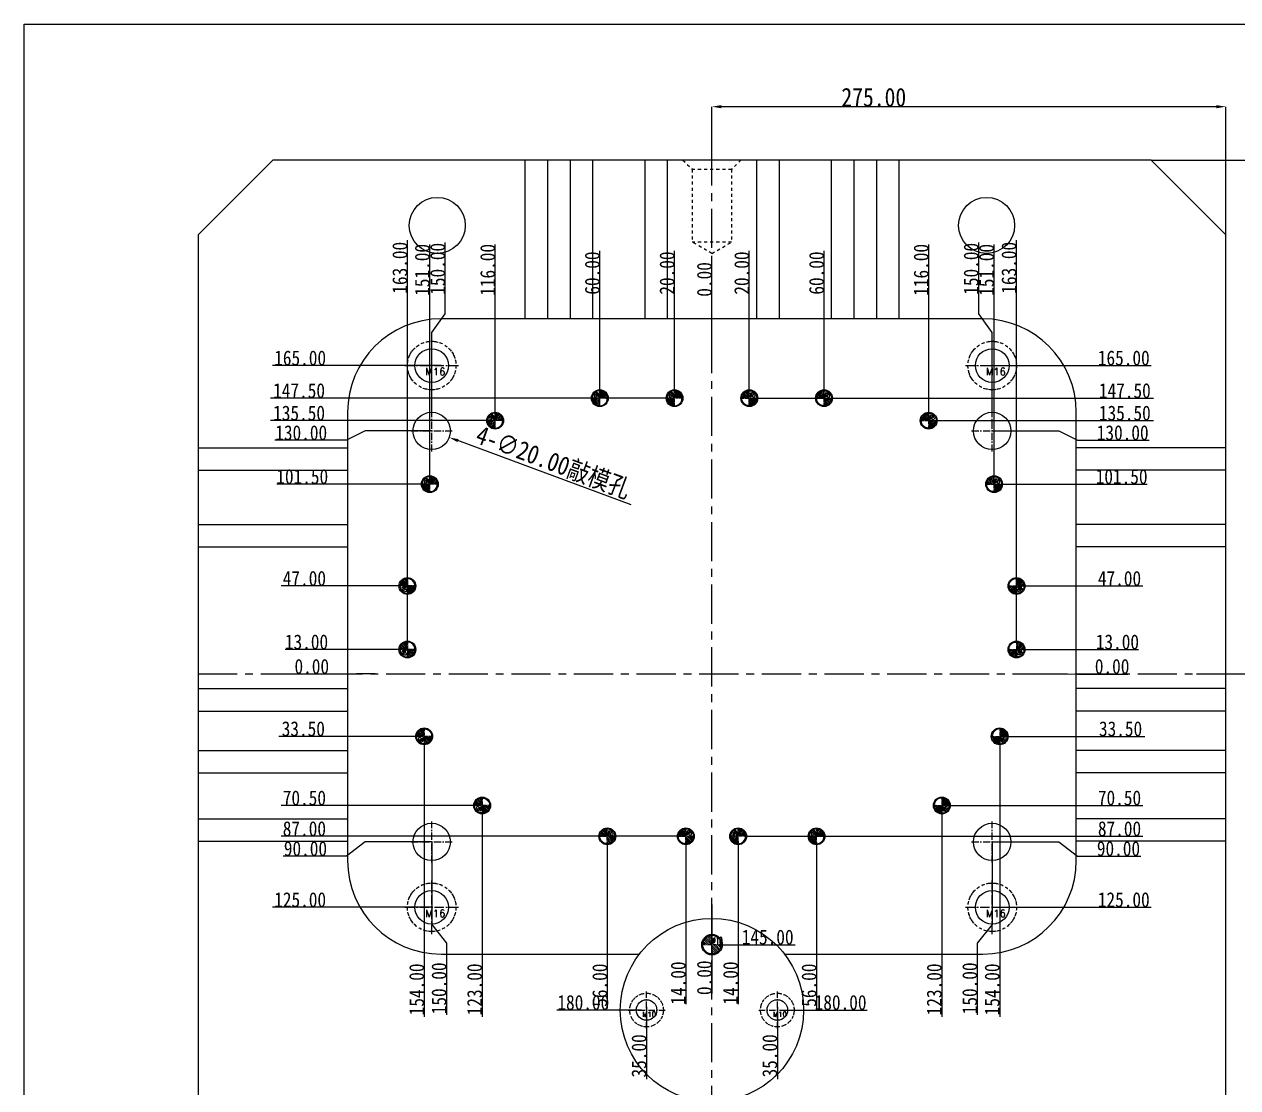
# Model space of a CAD drawing. Header units: millimetres. Extents: x -840 to 1682, y -9216 to -2117.
# Drawn here: x 4 to 654, y -7549 to -6980 of the extents above; entities that cross this region are included whole.
import ezdxf

# ---------------------------------------------------------------- set-up
doc = ezdxf.new("R2010")
doc.units = ezdxf.units.MM
doc.header["$LTSCALE"] = 16.335
doc.header["$PDMODE"] = 3
doc.header["$PDSIZE"] = 8
doc.linetypes.add('CENTER', pattern=[0.6, 0.375, -0.075, 0.075, -0.075])
doc.linetypes.add('HIDDEN', pattern=[0.2, 0.1, -0.1])
doc.layers.get('0').update_dxf_attribs({"linetype": 'CONTINUOUS'})
doc.layers.get('Defpoints').update_dxf_attribs({"linetype": 'CONTINUOUS'})
for name, color, linetype, lineweight in [('center', 1, 'CENTER', 9), ('epin', 13, 'CONTINUOUS', 9), ('screw', 33, 'CONTINUOUS', 13)]:
    doc.layers.add(name, color=color, linetype=linetype, lineweight=lineweight)
doc.layers.add('DEFAULT_2', color=8, linetype='HIDDEN')
doc.styles.get("Standard").update_dxf_attribs({"font": 'txt', "width": 0.85})
doc.styles.add('TXT', font='txt.shx', dxfattribs={"bigfont": 'gbcbig.shx'})
doc.styles.add('TXT05', font='txt.shx', dxfattribs={"width": 0.5, "bigfont": 'gbcbig.shx'})
doc.dimstyles.new('mold', dxfattribs={"dimtxt": 10, "dimasz": 5, "dimexe": 0, "dimexo": 0, "dimgap": 0, "dimtad": 1, "dimzin": 1, "dimdsep": 46, "dimtxsty": 'Standard', "dimcen": 0, "dimclrd": 4, "dimclre": 4, "dimclrt": 6, "dimazin": 0, "dimtfac": 1, "dimtofl": 0, "dimtmove": 0, "dimatfit": 3, "dimfxl": 0, "dimarcsym": 0})

# ---------------------------------------------------------------- blocks, each defined once
blk = doc.blocks.new('epin_ejp_8')
at = {"layer": 'epin'}
h = blk.add_hatch(dxfattribs=at)
h.set_pattern_fill('_ANSI31', color=123, scale=0.2, angle=90, style=0)
h.set_pattern_definition([(135, (790.4722, -3.5744), (-0.4490128, -0.4490128), [])])
h.paths.add_polyline_path([(0, 4, 0.414214), (-4, 0), (0, 0)])
h.paths.add_polyline_path([(4, 0), (0, 0), (0, -4, 0.414214)])
at = {"layer": 'epin', "color": 1, "linetype": 'CENTER', "ltscale": 0.248791}
for p, q in [((-4.4, 0), (4.4, 0)), ((0, -4.4), (0, 4.4))]:
    blk.add_line(p, q, dxfattribs=at)
at = {"layer": 'epin'}
blk.add_circle((0, 0), 4, dxfattribs=at)
at = {"layer": 'epin', "color": 6, "style": 'TXT05', "width": 0.5}
blk.add_text('%%c8', height=2.8, dxfattribs=at).set_placement((0.16, 0.4))
blk = doc.blocks.new('epin_ejp_10')
at = {"layer": 'epin'}
h = blk.add_hatch(dxfattribs=at)
h.set_pattern_fill('_ANSI31', color=123, scale=0.25, angle=90, style=0)
h.set_pattern_definition([(135, (4516.491, -51.7531), (-0.56126601, -0.56126601), [])])
h.paths.add_polyline_path([(0, 5, 0.414214), (-5, 0), (0, 0)])
h.paths.add_polyline_path([(5, 0), (0, 0), (0, -5, 0.414214)])
at = {"layer": 'epin', "color": 1, "linetype": 'CENTER', "ltscale": 0.310989}
for p, q in [((-5.5, 0), (5.5, 0)), ((0, -5.5), (0, 5.5))]:
    blk.add_line(p, q, dxfattribs=at)
at = {"layer": 'epin'}
blk.add_circle((0, 0), 5, dxfattribs=at)
at = {"layer": 'epin', "color": 6, "style": 'TXT05', "width": 0.5}
blk.add_text('%%c10', height=3.5, dxfattribs=at).set_placement((0.2, 0.5))
blk = doc.blocks.new('56')
at = {"layer": 'epin', "xscale": -1}
for p in [(-44.58, -2255.22), (-4.58, -2255.22), (-100.58, -2267.22), (-135.58, -2301.22), (29.42, -2489.72), (71.42, -2489.72)]:
    blk.add_blockref('epin_ejp_8', p, dxfattribs=at)
at = {"layer": 'epin'}
for name, p in [('epin_ejp_8', (35.42, -2255.22)), ('epin_ejp_8', (75.42, -2255.22)), ('epin_ejp_8', (131.42, -2267.22)), ('epin_ejp_8', (166.42, -2301.22)), ('epin_ejp_8', (-40.58, -2489.72)), ('epin_ejp_8', (1.42, -2489.72)), ('epin_ejp_10', (15.42, -2547.72))]:
    blk.add_blockref(name, p, dxfattribs=at)
at = {"layer": 'epin', "xscale": -1}
for p, rotation in [((-147.58, -2355.72), 90), ((-147.58, -2389.72), 90), ((169.42, -2436.22), 180), ((138.42, -2473.22), 180)]:
    blk.add_blockref('epin_ejp_8', p, dxfattribs=dict(at, rotation=rotation))
at = {"layer": 'epin'}
for p, rotation in [((178.42, -2355.72), 270), ((178.42, -2389.72), 270), ((-138.58, -2436.22), 180), ((-107.58, -2473.22), 180)]:
    blk.add_blockref('epin_ejp_8', p, dxfattribs=dict(at, rotation=rotation))
blk = doc.blocks.new('*D790')
at = {"color": 4, "lineweight": -2}
blk.add_line((328.83, -7236.91), (236.16, -7202.55), dxfattribs=at)
at = {"color": 4}
blk.add_solid([(236.45, -7201.77), (235.87, -7203.34), (231.48, -7200.82)], dxfattribs=at)
at = {"layer": 'Defpoints', "color": 0}
for p in [(212.72, -7193.86), (231.48, -7200.82)]:
    blk.add_point(p, dxfattribs=at)
at = {"color": 6, "insert": (287.14, -7214.41), "char_height": 10, "attachment_point": 5, "rotation": 339.65541}
blk.add_mtext('4-∅20.00{\\fSimSun|b0|i0|c134|p2;敲模孔}', dxfattribs=at)
blk = doc.blocks.new('screw_m16_i')
at = {"layer": 'screw', "color": 1, "linetype": 'CENTER', "ltscale": 0.808571}
for p, q in [((0, -14.3), (0, 14.3)), ((-14.3, 0), (14.3, 0))]:
    blk.add_line(p, q, dxfattribs=at)
at = {"layer": 'screw', "color": 8, "linetype": 'HIDDEN', "ltscale": 0.808571}
blk.add_circle((0, 0), 13, dxfattribs=at)
at = {"layer": 'screw', "color": 33}
blk.add_circle((0, 0), 9, dxfattribs=at)
at = {"layer": 'screw', "color": 6, "style": 'TXT'}
blk.add_text('M16', height=3.9, dxfattribs=at).set_placement((-3.38, -5.2))
blk = doc.blocks.new('screw_m10_i')
at = {"layer": 'screw', "color": 1, "linetype": 'CENTER', "ltscale": 0.55978}
for p, q in [((0, -9.9), (0, 9.9)), ((-9.9, 0), (9.9, 0))]:
    blk.add_line(p, q, dxfattribs=at)
at = {"layer": 'screw', "color": 8, "linetype": 'HIDDEN', "ltscale": 0.55978}
blk.add_circle((0, 0), 9, dxfattribs=at)
at = {"layer": 'screw'}
blk.add_circle((0, 0), 5.5, dxfattribs=at)
at = {"layer": 'screw', "color": 6, "style": 'TXT'}
blk.add_text('M10', height=2.7, dxfattribs=at).set_placement((-2.34, -3.6))
blk = doc.blocks.new('*D801')
at = {"color": 4, "lineweight": -2}
for p, q in [((552.36, -7327.34), (562.36, -7327.34)), ((562.36, -7327.34), (567.77, -7327.46)), ((567.77, -7327.46), (594.77, -7327.46))]:
    blk.add_line(p, q, dxfattribs=at)
at = {"layer": 'Defpoints', "color": 0}
for p in [(372.1, -7327.34), (552.36, -7327.34), (577.77, -7327.46)]:
    blk.add_point(p, dxfattribs=at)
at = {"color": 6, "insert": (586.27, -7323.46), "char_height": 8, "attachment_point": 5}
blk.add_mtext('0.00', dxfattribs=at)
blk = doc.blocks.new('*D802')
at = {"color": 4, "lineweight": -2}
blk.add_line((539.6, -7314.34), (600.43, -7314.34), dxfattribs=at)
at = {"layer": 'Defpoints', "color": 0}
for p in [(539.6, -7314.34), (577.77, -7314.34), (372.1, -7327.34)]:
    blk.add_point(p, dxfattribs=at)
at = {"color": 6, "insert": (589.1, -7310.34), "char_height": 8, "attachment_point": 5}
blk.add_mtext('13.00', dxfattribs=at)
blk = doc.blocks.new('*D803')
at = {"color": 4, "lineweight": -2}
blk.add_line((539.6, -7280.34), (602.7, -7280.34), dxfattribs=at)
at = {"layer": 'Defpoints', "color": 0}
for p in [(539.6, -7280.34), (577.77, -7280.34), (372.1, -7327.34)]:
    blk.add_point(p, dxfattribs=at)
at = {"color": 6, "insert": (590.23, -7276.34), "char_height": 8, "attachment_point": 5}
blk.add_mtext('47.00', dxfattribs=at)
blk = doc.blocks.new('*D804')
at = {"color": 4, "lineweight": -2}
blk.add_line((527.6, -7225.84), (604.97, -7225.84), dxfattribs=at)
at = {"layer": 'Defpoints', "color": 0}
for p in [(527.6, -7225.84), (577.77, -7225.84), (372.1, -7327.34)]:
    blk.add_point(p, dxfattribs=at)
at = {"color": 6, "insert": (591.37, -7221.84), "char_height": 8, "attachment_point": 5}
blk.add_mtext('101.50', dxfattribs=at)
blk = doc.blocks.new('*D805')
at = {"color": 4, "lineweight": -2}
for p, q in [((522.1, -7197.34), (557.77, -7197.34)), ((557.77, -7197.34), (567.77, -7202.37)), ((567.77, -7202.37), (606.1, -7202.37))]:
    blk.add_line(p, q, dxfattribs=at)
at = {"layer": 'Defpoints', "color": 0}
for p in [(522.1, -7197.34), (577.77, -7202.37), (372.1, -7327.34)]:
    blk.add_point(p, dxfattribs=at)
at = {"color": 6, "insert": (591.93, -7198.37), "char_height": 8, "attachment_point": 5}
blk.add_mtext('130.00', dxfattribs=at)
blk = doc.blocks.new('*D806')
at = {"color": 4, "lineweight": -2}
blk.add_line((492.1, -7191.84), (608.37, -7191.84), dxfattribs=at)
at = {"layer": 'Defpoints', "color": 0}
for p in [(492.1, -7191.84), (577.77, -7191.84), (372.1, -7327.34)]:
    blk.add_point(p, dxfattribs=at)
at = {"color": 6, "insert": (593.07, -7187.84), "char_height": 8, "attachment_point": 5}
blk.add_mtext('135.50', dxfattribs=at)
blk = doc.blocks.new('*D807')
at = {"color": 4, "lineweight": -2}
blk.add_line((396.6, -7179.84), (608.37, -7179.84), dxfattribs=at)
at = {"layer": 'Defpoints', "color": 0}
for p in [(396.6, -7179.84), (577.77, -7179.84), (372.1, -7327.34)]:
    blk.add_point(p, dxfattribs=at)
at = {"color": 6, "insert": (593.07, -7175.84), "char_height": 8, "attachment_point": 5}
blk.add_mtext('147.50', dxfattribs=at)
blk = doc.blocks.new('*D808')
at = {"color": 4, "lineweight": -2}
blk.add_line((517.01, -7162.34), (607.23, -7162.34), dxfattribs=at)
at = {"layer": 'Defpoints', "color": 0}
for p in [(517.01, -7162.34), (577.77, -7162.34), (372.1, -7327.34)]:
    blk.add_point(p, dxfattribs=at)
at = {"color": 6, "insert": (592.5, -7158.34), "char_height": 8, "attachment_point": 5}
blk.add_mtext('165.00', dxfattribs=at)
blk = doc.blocks.new('*D809')
at = {"color": 4, "lineweight": -2}
blk.add_line((530.6, -7360.84), (603.83, -7360.84), dxfattribs=at)
at = {"layer": 'Defpoints', "color": 0}
for p in [(372.1, -7327.34), (530.6, -7360.84), (577.77, -7360.84)]:
    blk.add_point(p, dxfattribs=at)
at = {"color": 6, "insert": (590.8, -7356.84), "char_height": 8, "attachment_point": 5}
blk.add_mtext('33.50', dxfattribs=at)
blk = doc.blocks.new('*D810')
at = {"color": 4, "lineweight": -2}
blk.add_line((499.6, -7397.84), (602.7, -7397.84), dxfattribs=at)
at = {"layer": 'Defpoints', "color": 0}
for p in [(372.1, -7327.34), (499.6, -7397.84), (577.77, -7397.84)]:
    blk.add_point(p, dxfattribs=at)
at = {"color": 6, "insert": (590.23, -7393.84), "char_height": 8, "attachment_point": 5}
blk.add_mtext('70.50', dxfattribs=at)
blk = doc.blocks.new('*D811')
at = {"color": 4, "lineweight": -2}
blk.add_line((390.5, -7414.34), (602.7, -7414.34), dxfattribs=at)
at = {"layer": 'Defpoints', "color": 0}
for p in [(372.1, -7327.34), (390.5, -7414.34), (577.77, -7414.34)]:
    blk.add_point(p, dxfattribs=at)
at = {"color": 6, "insert": (590.23, -7410.34), "char_height": 8, "attachment_point": 5}
blk.add_mtext('87.00', dxfattribs=at)
blk = doc.blocks.new('*D812')
at = {"color": 4, "lineweight": -2}
for p, q in [((522.1, -7417.34), (557.77, -7417.34)), ((557.77, -7417.34), (567.77, -7424.98)), ((567.77, -7424.98), (601.57, -7424.98))]:
    blk.add_line(p, q, dxfattribs=at)
at = {"layer": 'Defpoints', "color": 0}
for p in [(372.1, -7327.34), (522.1, -7417.34), (577.77, -7424.98)]:
    blk.add_point(p, dxfattribs=at)
at = {"color": 6, "insert": (589.67, -7420.98), "char_height": 8, "attachment_point": 5}
blk.add_mtext('90.00', dxfattribs=at)
blk = doc.blocks.new('*D813')
at = {"color": 4, "lineweight": -2}
blk.add_line((522.1, -7452.34), (607.23, -7452.34), dxfattribs=at)
at = {"layer": 'Defpoints', "color": 0}
for p in [(372.1, -7327.34), (522.1, -7452.34), (577.77, -7452.34)]:
    blk.add_point(p, dxfattribs=at)
at = {"color": 6, "insert": (592.5, -7448.34), "char_height": 8, "attachment_point": 5}
blk.add_mtext('125.00', dxfattribs=at)
blk = doc.blocks.new('*D814')
at = {"color": 4, "lineweight": -2}
blk.add_line((377.1, -7472.34), (416.65, -7472.34), dxfattribs=at)
at = {"layer": 'Defpoints', "color": 0}
for p in [(372.1, -7327.34), (377.1, -7472.34), (387.19, -7472.34)]:
    blk.add_point(p, dxfattribs=at)
at = {"color": 6, "insert": (401.92, -7468.34), "char_height": 8, "attachment_point": 5}
blk.add_mtext('145.00', dxfattribs=at)
blk = doc.blocks.new('*D815')
at = {"color": 4, "lineweight": -2}
blk.add_line((409.88, -7507.34), (455.11, -7507.34), dxfattribs=at)
at = {"layer": 'Defpoints', "color": 0}
for p in [(372.1, -7327.34), (409.88, -7507.34), (426.78, -7507.34)]:
    blk.add_point(p, dxfattribs=at)
at = {"color": 6, "insert": (440.95, -7503.34), "char_height": 8, "attachment_point": 5}
blk.add_mtext('180.00', dxfattribs=at)
blk = doc.blocks.new('*D816')
at = {"color": 4, "lineweight": -2}
blk.add_line((407.1, -7505.7), (407.1, -7544.34), dxfattribs=at)
at = {"layer": 'Defpoints', "color": 0}
for p in [(372.1, -7327.34), (407.1, -7505.7), (407.1, -7519.4)]:
    blk.add_point(p, dxfattribs=at)
at = {"color": 6, "insert": (403.1, -7531.87), "char_height": 8, "attachment_point": 5, "rotation": 90}
blk.add_mtext('35.00', dxfattribs=at)
blk = doc.blocks.new('*D817')
at = {"color": 4, "lineweight": -2}
blk.add_line((372.1, -7450.91), (372.1, -7498.55), dxfattribs=at)
at = {"layer": 'Defpoints', "color": 0}
for p in [(372.1, -7327.34), (372.1, -7450.91), (372.1, -7481.55)]:
    blk.add_point(p, dxfattribs=at)
at = {"color": 6, "insert": (368.1, -7490.05), "char_height": 8, "attachment_point": 5, "rotation": 90}
blk.add_mtext('0.00', dxfattribs=at)
blk = doc.blocks.new('*D818')
at = {"color": 4, "lineweight": -2}
blk.add_line((386.1, -7416.52), (386.1, -7504.22), dxfattribs=at)
at = {"layer": 'Defpoints', "color": 0}
for p in [(372.1, -7327.34), (386.1, -7416.52), (386.1, -7481.55)]:
    blk.add_point(p, dxfattribs=at)
at = {"color": 6, "insert": (382.1, -7492.88), "char_height": 8, "attachment_point": 5, "rotation": 90}
blk.add_mtext('14.00', dxfattribs=at)
blk = doc.blocks.new('*D819')
at = {"color": 4, "lineweight": -2}
blk.add_line((428.1, -7417.54), (428.1, -7506.48), dxfattribs=at)
at = {"layer": 'Defpoints', "color": 0}
for p in [(372.1, -7327.34), (428.1, -7417.54), (428.1, -7481.55)]:
    blk.add_point(p, dxfattribs=at)
at = {"color": 6, "insert": (424.1, -7494.02), "char_height": 8, "attachment_point": 5, "rotation": 90}
blk.add_mtext('56.00', dxfattribs=at)
blk = doc.blocks.new('*D820')
at = {"color": 4, "lineweight": -2}
blk.add_line((495.1, -7397.84), (495.1, -7511.02), dxfattribs=at)
at = {"layer": 'Defpoints', "color": 0}
for p in [(372.1, -7327.34), (495.1, -7397.84), (495.1, -7481.55)]:
    blk.add_point(p, dxfattribs=at)
at = {"color": 6, "insert": (491.1, -7496.28), "char_height": 8, "attachment_point": 5, "rotation": 90}
blk.add_mtext('123.00', dxfattribs=at)
blk = doc.blocks.new('*D821')
at = {"color": 4, "lineweight": -2}
blk.add_line((526.1, -7364.84), (526.1, -7511.02), dxfattribs=at)
at = {"layer": 'Defpoints', "color": 0}
for p in [(372.1, -7327.34), (526.1, -7364.84), (526.1, -7481.55)]:
    blk.add_point(p, dxfattribs=at)
at = {"color": 6, "insert": (522.1, -7496.28), "char_height": 8, "attachment_point": 5, "rotation": 90}
blk.add_mtext('154.00', dxfattribs=at)
blk = doc.blocks.new('*D822')
at = {"color": 4, "lineweight": -2}
for p, q in [((522.1, -7417.34), (522.1, -7461.55)), ((522.1, -7461.55), (514.13, -7471.55)), ((514.13, -7471.55), (514.13, -7509.88))]:
    blk.add_line(p, q, dxfattribs=at)
at = {"layer": 'Defpoints', "color": 0}
for p in [(372.1, -7327.34), (522.1, -7417.34), (514.13, -7481.55)]:
    blk.add_point(p, dxfattribs=at)
at = {"color": 6, "insert": (510.13, -7495.72), "char_height": 8, "attachment_point": 5, "rotation": 90}
blk.add_mtext('150.00', dxfattribs=at)
blk = doc.blocks.new('*D823')
at = {"color": 4, "lineweight": -2}
blk.add_line((372.1, -7151.52), (372.1, -7107.74), dxfattribs=at)
at = {"layer": 'Defpoints', "color": 0}
for p in [(372.1, -7124.74), (372.1, -7151.52), (372.1, -7327.34)]:
    blk.add_point(p, dxfattribs=at)
at = {"color": 6, "insert": (368.1, -7116.24), "char_height": 8, "attachment_point": 5, "rotation": 90}
blk.add_mtext('0.00', dxfattribs=at)
blk = doc.blocks.new('*D824')
at = {"color": 4, "lineweight": -2}
blk.add_line((392.1, -7175.34), (392.1, -7100.94), dxfattribs=at)
at = {"layer": 'Defpoints', "color": 0}
for p in [(392.1, -7124.74), (392.1, -7175.34), (372.1, -7327.34)]:
    blk.add_point(p, dxfattribs=at)
at = {"color": 6, "insert": (388.1, -7112.84), "char_height": 8, "attachment_point": 5, "rotation": 90}
blk.add_mtext('20.00', dxfattribs=at)
blk = doc.blocks.new('*D825')
at = {"color": 4, "lineweight": -2}
blk.add_line((432.1, -7175.34), (432.1, -7100.94), dxfattribs=at)
at = {"layer": 'Defpoints', "color": 0}
for p in [(432.1, -7124.74), (432.1, -7175.34), (372.1, -7327.34)]:
    blk.add_point(p, dxfattribs=at)
at = {"color": 6, "insert": (428.1, -7112.84), "char_height": 8, "attachment_point": 5, "rotation": 90}
blk.add_mtext('60.00', dxfattribs=at)
blk = doc.blocks.new('*D826')
at = {"color": 4, "lineweight": -2}
blk.add_line((488.1, -7187.34), (488.1, -7097.54), dxfattribs=at)
at = {"layer": 'Defpoints', "color": 0}
for p in [(488.1, -7124.74), (488.1, -7187.34), (372.1, -7327.34)]:
    blk.add_point(p, dxfattribs=at)
at = {"color": 6, "insert": (484.1, -7111.14), "char_height": 8, "attachment_point": 5, "rotation": 90}
blk.add_mtext('116.00', dxfattribs=at)
blk = doc.blocks.new('*D827')
at = {"color": 4, "lineweight": -2}
for p, q in [((514.85, -7134.74), (514.85, -7096.41)), ((522.1, -7144.74), (514.85, -7134.74)), ((522.1, -7188.99), (522.1, -7144.74))]:
    blk.add_line(p, q, dxfattribs=at)
at = {"layer": 'Defpoints', "color": 0}
for p in [(514.85, -7124.74), (522.1, -7188.99), (372.1, -7327.34)]:
    blk.add_point(p, dxfattribs=at)
at = {"color": 6, "insert": (510.85, -7110.57), "char_height": 8, "attachment_point": 5, "rotation": 90}
blk.add_mtext('150.00', dxfattribs=at)
blk = doc.blocks.new('*D828')
at = {"color": 4, "lineweight": -2}
blk.add_line((523.1, -7221.34), (523.1, -7097.54), dxfattribs=at)
at = {"layer": 'Defpoints', "color": 0}
for p in [(523.1, -7124.74), (523.1, -7221.34), (372.1, -7327.34)]:
    blk.add_point(p, dxfattribs=at)
at = {"color": 6, "insert": (519.1, -7111.14), "char_height": 8, "attachment_point": 5, "rotation": 90}
blk.add_mtext('151.00', dxfattribs=at)
blk = doc.blocks.new('*D829')
at = {"color": 4, "lineweight": -2}
blk.add_line((535.1, -7309.84), (535.1, -7095.27), dxfattribs=at)
at = {"layer": 'Defpoints', "color": 0}
for p in [(535.1, -7124.74), (535.1, -7309.84), (372.1, -7327.34)]:
    blk.add_point(p, dxfattribs=at)
at = {"color": 6, "insert": (531.1, -7110.01), "char_height": 8, "attachment_point": 5, "rotation": 90}
blk.add_mtext('163.00', dxfattribs=at)
blk = doc.blocks.new('*D830')
at = {"color": 4, "lineweight": -2}
for p, q in [((607.1, -7052.34), (691.05, -7052.34)), ((691.05, -7057.34), (691.05, -7322.34)), ((631.37, -7327.34), (691.05, -7327.34))]:
    blk.add_line(p, q, dxfattribs=at)
at = {"color": 4}
for points in [[(690.22, -7057.34), (691.88, -7057.34), (691.05, -7052.34)], [(690.22, -7322.34), (691.88, -7322.34), (691.05, -7327.34)]]:
    blk.add_solid(points, dxfattribs=at)
at = {"layer": 'Defpoints', "color": 0}
for p in [(607.1, -7052.34), (631.37, -7327.34), (691.05, -7327.34)]:
    blk.add_point(p, dxfattribs=at)
at = {"color": 6, "insert": (686.05, -7212.59), "char_height": 10, "attachment_point": 5, "rotation": 90}
blk.add_mtext('275.00', dxfattribs=at)
blk = doc.blocks.new('*D831')
at = {"color": 4, "lineweight": -2}
for p, q in [((372.1, -7052.34), (372.1, -7023.79)), ((642.1, -7023.79), (377.1, -7023.79)), ((647.1, -7092.34), (647.1, -7023.79))]:
    blk.add_line(p, q, dxfattribs=at)
at = {"color": 4}
for points in [[(377.1, -7022.95), (377.1, -7024.62), (372.1, -7023.79)], [(642.1, -7022.95), (642.1, -7024.62), (647.1, -7023.79)]]:
    blk.add_solid(points, dxfattribs=at)
at = {"layer": 'Defpoints', "color": 0}
for p in [(372.1, -7023.79), (372.1, -7052.34), (647.1, -7092.34)]:
    blk.add_point(p, dxfattribs=at)
at = {"color": 6, "insert": (458.72, -7018.79), "char_height": 10, "attachment_point": 5}
blk.add_mtext('275.00', dxfattribs=at)
blk = doc.blocks.new('*D832')
at = {"color": 4, "lineweight": -2}
for p, q in [((176.43, -7327.46), (149.43, -7327.46)), ((181.84, -7327.34), (176.43, -7327.46)), ((191.84, -7327.34), (181.84, -7327.34))]:
    blk.add_line(p, q, dxfattribs=at)
at = {"layer": 'Defpoints', "color": 0}
for p in [(166.43, -7327.46), (191.84, -7327.34), (372.1, -7327.34)]:
    blk.add_point(p, dxfattribs=at)
at = {"color": 6, "insert": (157.93, -7323.46), "char_height": 8, "attachment_point": 5}
blk.add_mtext('0.00', dxfattribs=at)
blk = doc.blocks.new('*D839')
at = {"color": 4, "lineweight": -2}
blk.add_line((204.6, -7314.34), (143.77, -7314.34), dxfattribs=at)
at = {"layer": 'Defpoints', "color": 0}
for p in [(166.43, -7314.34), (204.6, -7314.34), (372.1, -7327.34)]:
    blk.add_point(p, dxfattribs=at)
at = {"color": 6, "insert": (155.1, -7310.34), "char_height": 8, "attachment_point": 5}
blk.add_mtext('13.00', dxfattribs=at)
blk = doc.blocks.new('*D840')
at = {"color": 4, "lineweight": -2}
blk.add_line((204.6, -7280.34), (141.5, -7280.34), dxfattribs=at)
at = {"layer": 'Defpoints', "color": 0}
for p in [(166.43, -7280.34), (204.6, -7280.34), (372.1, -7327.34)]:
    blk.add_point(p, dxfattribs=at)
at = {"color": 6, "insert": (153.97, -7276.34), "char_height": 8, "attachment_point": 5}
blk.add_mtext('47.00', dxfattribs=at)
blk = doc.blocks.new('*D841')
at = {"color": 4, "lineweight": -2}
blk.add_line((216.6, -7225.84), (139.23, -7225.84), dxfattribs=at)
at = {"layer": 'Defpoints', "color": 0}
for p in [(166.43, -7225.84), (216.6, -7225.84), (372.1, -7327.34)]:
    blk.add_point(p, dxfattribs=at)
at = {"color": 6, "insert": (152.83, -7221.84), "char_height": 8, "attachment_point": 5}
blk.add_mtext('101.50', dxfattribs=at)
blk = doc.blocks.new('*D842')
at = {"color": 4, "lineweight": -2}
for p, q in [((176.43, -7202.37), (138.1, -7202.37)), ((186.43, -7197.34), (176.43, -7202.37)), ((222.1, -7197.34), (186.43, -7197.34))]:
    blk.add_line(p, q, dxfattribs=at)
at = {"layer": 'Defpoints', "color": 0}
for p in [(166.43, -7202.37), (222.1, -7197.34), (372.1, -7327.34)]:
    blk.add_point(p, dxfattribs=at)
at = {"color": 6, "insert": (152.27, -7198.37), "char_height": 8, "attachment_point": 5}
blk.add_mtext('130.00', dxfattribs=at)
blk = doc.blocks.new('*D843')
at = {"color": 4, "lineweight": -2}
blk.add_line((252.1, -7191.84), (135.83, -7191.84), dxfattribs=at)
at = {"layer": 'Defpoints', "color": 0}
for p in [(166.43, -7191.84), (252.1, -7191.84), (372.1, -7327.34)]:
    blk.add_point(p, dxfattribs=at)
at = {"color": 6, "insert": (151.13, -7187.84), "char_height": 8, "attachment_point": 5}
blk.add_mtext('135.50', dxfattribs=at)
blk = doc.blocks.new('*D844')
at = {"color": 4, "lineweight": -2}
blk.add_line((347.6, -7179.84), (135.83, -7179.84), dxfattribs=at)
at = {"layer": 'Defpoints', "color": 0}
for p in [(166.43, -7179.84), (347.6, -7179.84), (372.1, -7327.34)]:
    blk.add_point(p, dxfattribs=at)
at = {"color": 6, "insert": (151.13, -7175.84), "char_height": 8, "attachment_point": 5}
blk.add_mtext('147.50', dxfattribs=at)
blk = doc.blocks.new('*D845')
at = {"color": 4, "lineweight": -2}
blk.add_line((227.19, -7162.34), (136.97, -7162.34), dxfattribs=at)
at = {"layer": 'Defpoints', "color": 0}
for p in [(166.43, -7162.34), (227.19, -7162.34), (372.1, -7327.34)]:
    blk.add_point(p, dxfattribs=at)
at = {"color": 6, "insert": (151.7, -7158.34), "char_height": 8, "attachment_point": 5}
blk.add_mtext('165.00', dxfattribs=at)
blk = doc.blocks.new('*D846')
at = {"color": 4, "lineweight": -2}
blk.add_line((213.6, -7360.84), (140.37, -7360.84), dxfattribs=at)
at = {"layer": 'Defpoints', "color": 0}
for p in [(372.1, -7327.34), (166.43, -7360.84), (213.6, -7360.84)]:
    blk.add_point(p, dxfattribs=at)
at = {"color": 6, "insert": (153.4, -7356.84), "char_height": 8, "attachment_point": 5}
blk.add_mtext('33.50', dxfattribs=at)
blk = doc.blocks.new('*D847')
at = {"color": 4, "lineweight": -2}
blk.add_line((244.6, -7397.84), (141.5, -7397.84), dxfattribs=at)
at = {"layer": 'Defpoints', "color": 0}
for p in [(372.1, -7327.34), (166.43, -7397.84), (244.6, -7397.84)]:
    blk.add_point(p, dxfattribs=at)
at = {"color": 6, "insert": (153.97, -7393.84), "char_height": 8, "attachment_point": 5}
blk.add_mtext('70.50', dxfattribs=at)
blk = doc.blocks.new('*D848')
at = {"color": 4, "lineweight": -2}
blk.add_line((353.7, -7414.34), (141.5, -7414.34), dxfattribs=at)
at = {"layer": 'Defpoints', "color": 0}
for p in [(372.1, -7327.34), (166.43, -7414.34), (353.7, -7414.34)]:
    blk.add_point(p, dxfattribs=at)
at = {"color": 6, "insert": (153.97, -7410.34), "char_height": 8, "attachment_point": 5}
blk.add_mtext('87.00', dxfattribs=at)
blk = doc.blocks.new('*D849')
at = {"color": 4, "lineweight": -2}
for p, q in [((186.43, -7417.34), (176.43, -7424.98)), ((222.1, -7417.34), (186.43, -7417.34)), ((176.43, -7424.98), (142.63, -7424.98))]:
    blk.add_line(p, q, dxfattribs=at)
at = {"layer": 'Defpoints', "color": 0}
for p in [(372.1, -7327.34), (222.1, -7417.34), (166.43, -7424.98)]:
    blk.add_point(p, dxfattribs=at)
at = {"color": 6, "insert": (154.53, -7420.98), "char_height": 8, "attachment_point": 5}
blk.add_mtext('90.00', dxfattribs=at)
blk = doc.blocks.new('*D850')
at = {"color": 4, "lineweight": -2}
blk.add_line((222.1, -7452.34), (136.97, -7452.34), dxfattribs=at)
at = {"layer": 'Defpoints', "color": 0}
for p in [(372.1, -7327.34), (166.43, -7452.34), (222.1, -7452.34)]:
    blk.add_point(p, dxfattribs=at)
at = {"color": 6, "insert": (151.7, -7448.34), "char_height": 8, "attachment_point": 5}
blk.add_mtext('125.00', dxfattribs=at)
blk = doc.blocks.new('*D833')
at = {"color": 4, "lineweight": -2}
blk.add_line((358.1, -7416.52), (358.1, -7504.22), dxfattribs=at)
at = {"layer": 'Defpoints', "color": 0}
for p in [(372.1, -7327.34), (358.1, -7416.52), (358.1, -7481.55)]:
    blk.add_point(p, dxfattribs=at)
at = {"color": 6, "insert": (354.1, -7492.88), "char_height": 8, "attachment_point": 5, "rotation": 90}
blk.add_mtext('14.00', dxfattribs=at)
blk = doc.blocks.new('*D834')
at = {"color": 4, "lineweight": -2}
blk.add_line((316.1, -7417.54), (316.1, -7506.48), dxfattribs=at)
at = {"layer": 'Defpoints', "color": 0}
for p in [(372.1, -7327.34), (316.1, -7417.54), (316.1, -7481.55)]:
    blk.add_point(p, dxfattribs=at)
at = {"color": 6, "insert": (312.1, -7494.02), "char_height": 8, "attachment_point": 5, "rotation": 90}
blk.add_mtext('56.00', dxfattribs=at)
blk = doc.blocks.new('*D851')
at = {"color": 4, "lineweight": -2}
blk.add_line((249.1, -7397.84), (249.1, -7511.02), dxfattribs=at)
at = {"layer": 'Defpoints', "color": 0}
for p in [(372.1, -7327.34), (249.1, -7397.84), (249.1, -7481.55)]:
    blk.add_point(p, dxfattribs=at)
at = {"color": 6, "insert": (245.1, -7496.28), "char_height": 8, "attachment_point": 5, "rotation": 90}
blk.add_mtext('123.00', dxfattribs=at)
blk = doc.blocks.new('*D852')
at = {"color": 4, "lineweight": -2}
blk.add_line((218.1, -7364.84), (218.1, -7511.02), dxfattribs=at)
at = {"layer": 'Defpoints', "color": 0}
for p in [(372.1, -7327.34), (218.1, -7364.84), (218.1, -7481.55)]:
    blk.add_point(p, dxfattribs=at)
at = {"color": 6, "insert": (214.1, -7496.28), "char_height": 8, "attachment_point": 5, "rotation": 90}
blk.add_mtext('154.00', dxfattribs=at)
blk = doc.blocks.new('*D853')
at = {"color": 4, "lineweight": -2}
for p, q in [((222.1, -7417.34), (222.1, -7461.55)), ((222.1, -7461.55), (230.06, -7471.55)), ((230.06, -7471.55), (230.06, -7509.88))]:
    blk.add_line(p, q, dxfattribs=at)
at = {"layer": 'Defpoints', "color": 0}
for p in [(372.1, -7327.34), (222.1, -7417.34), (230.06, -7481.55)]:
    blk.add_point(p, dxfattribs=at)
at = {"color": 6, "insert": (226.06, -7495.72), "char_height": 8, "attachment_point": 5, "rotation": 90}
blk.add_mtext('150.00', dxfattribs=at)
blk = doc.blocks.new('*D835')
at = {"color": 4, "lineweight": -2}
blk.add_line((352.1, -7175.34), (352.1, -7100.94), dxfattribs=at)
at = {"layer": 'Defpoints', "color": 0}
for p in [(352.1, -7124.74), (352.1, -7175.34), (372.1, -7327.34)]:
    blk.add_point(p, dxfattribs=at)
at = {"color": 6, "insert": (348.1, -7112.84), "char_height": 8, "attachment_point": 5, "rotation": 90}
blk.add_mtext('20.00', dxfattribs=at)
blk = doc.blocks.new('*D836')
at = {"color": 4, "lineweight": -2}
blk.add_line((312.1, -7175.34), (312.1, -7100.94), dxfattribs=at)
at = {"layer": 'Defpoints', "color": 0}
for p in [(312.1, -7124.74), (312.1, -7175.34), (372.1, -7327.34)]:
    blk.add_point(p, dxfattribs=at)
at = {"color": 6, "insert": (308.1, -7112.84), "char_height": 8, "attachment_point": 5, "rotation": 90}
blk.add_mtext('60.00', dxfattribs=at)
blk = doc.blocks.new('*D837')
at = {"color": 4, "lineweight": -2}
blk.add_line((256.1, -7187.34), (256.1, -7097.54), dxfattribs=at)
at = {"layer": 'Defpoints', "color": 0}
for p in [(256.1, -7124.74), (256.1, -7187.34), (372.1, -7327.34)]:
    blk.add_point(p, dxfattribs=at)
at = {"color": 6, "insert": (252.1, -7111.14), "char_height": 8, "attachment_point": 5, "rotation": 90}
blk.add_mtext('116.00', dxfattribs=at)
blk = doc.blocks.new('*D838')
at = {"color": 4, "lineweight": -2}
for p, q in [((229.34, -7134.74), (229.34, -7096.41)), ((222.1, -7144.74), (229.34, -7134.74)), ((222.1, -7188.99), (222.1, -7144.74))]:
    blk.add_line(p, q, dxfattribs=at)
at = {"layer": 'Defpoints', "color": 0}
for p in [(229.34, -7124.74), (222.1, -7188.99), (372.1, -7327.34)]:
    blk.add_point(p, dxfattribs=at)
at = {"color": 6, "insert": (225.34, -7110.57), "char_height": 8, "attachment_point": 5, "rotation": 90}
blk.add_mtext('150.00', dxfattribs=at)
blk = doc.blocks.new('*D854')
at = {"color": 4, "lineweight": -2}
blk.add_line((221.1, -7221.34), (221.1, -7097.54), dxfattribs=at)
at = {"layer": 'Defpoints', "color": 0}
for p in [(221.1, -7124.74), (221.1, -7221.34), (372.1, -7327.34)]:
    blk.add_point(p, dxfattribs=at)
at = {"color": 6, "insert": (217.1, -7111.14), "char_height": 8, "attachment_point": 5, "rotation": 90}
blk.add_mtext('151.00', dxfattribs=at)
blk = doc.blocks.new('*D855')
at = {"color": 4, "lineweight": -2}
blk.add_line((209.1, -7309.84), (209.1, -7095.27), dxfattribs=at)
at = {"layer": 'Defpoints', "color": 0}
for p in [(209.1, -7124.74), (209.1, -7309.84), (372.1, -7327.34)]:
    blk.add_point(p, dxfattribs=at)
at = {"color": 6, "insert": (205.1, -7110.01), "char_height": 8, "attachment_point": 5, "rotation": 90}
blk.add_mtext('163.00', dxfattribs=at)
blk = doc.blocks.new('*D861')
at = {"color": 4, "lineweight": -2}
blk.add_line((334.32, -7507.34), (289.08, -7507.34), dxfattribs=at)
at = {"layer": 'Defpoints', "color": 0}
for p in [(372.1, -7327.34), (317.42, -7507.34), (334.32, -7507.34)]:
    blk.add_point(p, dxfattribs=at)
at = {"color": 6, "insert": (303.25, -7503.34), "char_height": 8, "attachment_point": 5}
blk.add_mtext('180.00', dxfattribs=at)
blk = doc.blocks.new('*D862')
at = {"color": 4, "lineweight": -2}
blk.add_line((337.1, -7505.7), (337.1, -7544.34), dxfattribs=at)
at = {"layer": 'Defpoints', "color": 0}
for p in [(372.1, -7327.34), (337.1, -7505.7), (337.1, -7519.4)]:
    blk.add_point(p, dxfattribs=at)
at = {"color": 6, "insert": (333.1, -7531.87), "char_height": 8, "attachment_point": 5, "rotation": 90}
blk.add_mtext('35.00', dxfattribs=at)
blk = doc.blocks.new('*D863')
at = {"color": 4, "lineweight": -2}
for p, q in [((607.1, -7052.34), (719.46, -7052.34)), ((719.46, -7057.34), (719.46, -7597.34)), ((607.1, -7602.34), (719.46, -7602.34))]:
    blk.add_line(p, q, dxfattribs=at)
at = {"color": 4}
for points in [[(718.63, -7057.34), (720.29, -7057.34), (719.46, -7052.34)], [(718.63, -7597.34), (720.29, -7597.34), (719.46, -7602.34)]]:
    blk.add_solid(points, dxfattribs=at)
at = {"layer": 'Defpoints', "color": 0}
for p in [(607.1, -7052.34), (607.1, -7602.34), (719.46, -7602.34)]:
    blk.add_point(p, dxfattribs=at)
at = {"color": 6, "insert": (714.46, -7253.89), "char_height": 10, "attachment_point": 5, "rotation": 90}
blk.add_mtext('550.00', dxfattribs=at)

msp = doc.modelspace()

# ---------------------------------------------------------------- linework, layer by layer
at = {"color": 7, "linetype": 'Continuous'}
for p, q in [((137.099, -7052.34), (97.099, -7092.34)), ((607.099, -7052.34), (137.099, -7052.34)), ((272.004, -7052.34), (272.004, -7137.34)), ((284.004, -7052.34), (284.004, -7137.34)), ((296.212, -7052.34), (296.212, -7137.34)), ((308.212, -7052.34), (308.212, -7137.34)), ((336.212, -7052.34), (336.212, -7137.34)), ((348.212, -7052.34), (348.212, -7137.34)), ((395.986, -7052.34), (395.986, -7137.34)), ((407.986, -7052.34), (407.986, -7137.34)), ((435.986, -7052.34), (435.986, -7137.34)), ((447.986, -7052.34), (447.986, -7137.34)), ((460.194, -7052.34), (460.194, -7137.34)), ((472.194, -7052.34), (472.194, -7137.34)), ((647.099, -7092.34), (607.099, -7052.34)), ((97.099, -7092.34), (97.099, -7562.34)), ((647.099, -7562.34), (647.099, -7092.34)), ((517.099, -7137.34), (227.099, -7137.34)), ((177.099, -7187.34), (177.099, -7427.34)), ((567.099, -7427.34), (567.099, -7187.34)), ((97.099, -7206.383), (177.099, -7206.383)), ((647.099, -7206.383), (567.099, -7206.383)), ((97.099, -7218.383), (177.099, -7218.383)), ((647.099, -7218.383), (567.099, -7218.383)), ((97.099, -7247.416), (177.099, -7247.416)), ((647.099, -7247.416), (567.099, -7247.416)), ((97.099, -7259.416), (177.099, -7259.416)), ((647.099, -7259.416), (567.099, -7259.416)), ((97.099, -7335.263), (177.099, -7335.263)), ((647.099, -7335.263), (567.099, -7335.263)), ((97.099, -7347.263), (177.099, -7347.263)), ((647.099, -7347.263), (567.099, -7347.263)), ((97.099, -7368.34), (177.099, -7368.34)), ((647.099, -7368.34), (567.099, -7368.34)), ((97.099, -7380.34), (177.099, -7380.34)), ((647.099, -7380.34), (567.099, -7380.34)), ((97.099, -7404.976), (177.099, -7404.976)), ((647.099, -7404.976), (567.099, -7404.976)), ((97.099, -7416.976), (177.099, -7416.976)), ((647.099, -7416.976), (567.099, -7416.976)), ((227.099, -7477.34), (333.293, -7477.34)), ((410.905, -7477.34), (517.099, -7477.34))]:
    msp.add_line(p, q, dxfattribs=at)
at = {"color": 1, "linetype": 'CENTER', "ltscale": 0.621977}
for p, q in [((222.099, -7208.34), (222.099, -7186.34)), ((522.099, -7208.34), (522.099, -7186.34)), ((211.099, -7197.34), (233.099, -7197.34)), ((511.099, -7197.34), (533.099, -7197.34)), ((222.099, -7428.34), (222.099, -7406.34)), ((522.099, -7428.34), (522.099, -7406.34)), ((211.099, -7417.34), (233.099, -7417.34)), ((511.099, -7417.34), (533.099, -7417.34))]:
    msp.add_line(p, q, dxfattribs=at)
msp.add_lwpolyline([(4.051, -6979.666), (987.827, -6979.666), (987.827, -7897.362), (4.051, -7897.362)], close=True)
at = {"color": 7, "linetype": 'Continuous'}
for centre, radius in [((225.099, -7087.34), 15), ((519.099, -7087.34), 15), ((222.099, -7162.34), 9), ((522.099, -7162.34), 9), ((312.099, -7179.84), 4.5), ((352.099, -7179.84), 4.5), ((392.099, -7179.84), 4.5), ((432.099, -7179.84), 4.5), ((222.099, -7197.34), 10), ((256.099, -7191.84), 4.5), ((488.099, -7191.84), 4.5), ((522.099, -7197.34), 10), ((221.099, -7225.84), 4.5), ((523.099, -7225.84), 4.5), ((209.099, -7280.34), 4.5), ((535.099, -7280.34), 4.5), ((209.099, -7314.34), 4.5), ((535.099, -7314.34), 4.5), ((218.099, -7360.84), 4.5), ((526.099, -7360.84), 4.5), ((249.099, -7397.84), 4.5), ((495.099, -7397.84), 4.5), ((222.099, -7417.34), 10), ((316.099, -7414.34), 4.5), ((358.099, -7414.34), 4.5), ((386.099, -7414.34), 4.5), ((428.099, -7414.34), 4.5), ((522.099, -7417.34), 10), ((222.099, -7452.34), 9), ((522.099, -7452.34), 9), ((372.099, -7507.34), 49.05), ((337.099, -7507.34), 5.5), ((407.099, -7507.34), 5.5)]:
    msp.add_circle(centre, radius, dxfattribs=at)
msp.add_circle((372.099, -7472.34), 5.5)
for centre, start, end in [((227.099, -7187.34), 90, 180), ((517.099, -7187.34), 0, 90), ((227.099, -7427.34), 180, 270), ((517.099, -7427.34), 270, 0)]:
    msp.add_arc(centre, 50, start, end, dxfattribs=at)
at = {"layer": 'center', "color": 1, "linetype": 'CENTER', "ltscale": 3.420875}
for p, q in [((372.099, -7602.34), (372.099, -7052.34)), ((97.099, -7327.34), (647.099, -7327.34))]:
    msp.add_line(p, q, dxfattribs=at)
at = {"layer": 'DEFAULT_2', "color": 8, "linetype": 'HIDDEN'}
for p, q in [((356.599, -7052.34), (361.599, -7057.34)), ((387.599, -7052.34), (382.599, -7057.34)), ((361.599, -7057.34), (361.599, -7096.277)), ((382.599, -7057.34), (361.599, -7057.34)), ((382.599, -7057.34), (382.599, -7096.277)), ((372.099, -7102.34), (361.599, -7096.277)), ((382.599, -7096.277), (361.599, -7096.277)), ((372.099, -7102.34), (382.599, -7096.277))]:
    msp.add_line(p, q, dxfattribs=at)
for centre, radius in [((222.099, -7162.34), 13), ((522.099, -7162.34), 13), ((222.099, -7452.34), 13), ((522.099, -7452.34), 13), ((337.099, -7507.34), 9), ((407.099, -7507.34), 9)]:
    msp.add_circle(centre, radius, dxfattribs=at)

# ---------------------------------------------------------------- block references
msp.add_blockref('56', (356.679, -4924.615))
at = {"layer": 'screw'}
for name, p in [('screw_m16_i', (222.099, -7162.34)), ('screw_m16_i', (522.099, -7162.34)), ('screw_m16_i', (222.099, -7452.34)), ('screw_m16_i', (522.099, -7452.34)), ('screw_m10_i', (337.099, -7507.34)), ('screw_m10_i', (407.099, -7507.34))]:
    msp.add_blockref(name, p, dxfattribs=at)

# ---------------------------------------------------------------- dimensions: what is measured, and where the dimension line sits
dim = msp.add_linear_dim(base=(372.099, -7023.788), p1=(647.099, -7092.34), p2=(372.099, -7052.34), dimstyle='mold')
dim.commit()
dim.dimension.update_dxf_attribs({"geometry": '*D831', "text_midpoint": (458.725, -7023.788), "dimtype": 160})
for base, p2, picture, middle in [((691.051, -7327.34), (631.368, -7327.34), '*D830', (691.051, -7212.585)), ((719.459, -7602.34), (607.099, -7602.34), '*D863', (719.459, -7253.891))]:
    dim = msp.add_linear_dim(base=base, p1=(607.099, -7052.34), p2=p2, angle=90, dimstyle='mold')
    dim.commit()
    dim.dimension.update_dxf_attribs({"geometry": picture, "text_midpoint": middle, "dimtype": 160})
for feature_location, offset, dtype, origin, picture, middle in [((209.099, -7309.84), (0, 185.101), 1, (372.099, -7327.34), '*D855', (205.099, -7110.005)), ((221.099, -7221.34), (0, 96.601), 1, (372.099, -7327.34), '*D854', (217.099, -7111.139)), ((222.099, -7188.99), (7.244, 64.251), 1, (372.099, -7327.34), '*D838', (225.343, -7110.572)), ((256.099, -7187.34), (0, 62.601), 1, (372.099, -7327.34), '*D837', (252.099, -7111.139)), ((535.099, -7309.84), (0, 185.101), 1, (372.099, -7327.34), '*D829', (531.099, -7110.005)), ((522.099, -7188.99), (-7.244, 64.251), 1, (372.099, -7327.34), '*D827', (510.855, -7110.572)), ((488.099, -7187.34), (0, 62.601), 1, (372.099, -7327.34), '*D826', (484.099, -7111.139)), ((523.099, -7221.34), (0, 96.601), 1, (372.099, -7327.34), '*D828', (519.099, -7111.139)), ((312.099, -7175.34), (0, 50.601), 1, (372.099, -7327.34), '*D836', (308.099, -7112.839)), ((352.099, -7175.34), (0, 50.601), 1, (372.099, -7327.34), '*D835', (348.099, -7112.839)), ((392.099, -7175.34), (0, 50.601), 1, (372.099, -7327.34), '*D824', (388.099, -7112.839)), ((432.099, -7175.34), (0, 50.601), 1, (372.099, -7327.34), '*D825', (428.099, -7112.839)), ((372.099060009, -7151.522163129), (0, 26.783521392), 1, (372.099060009, -7327.339583678), '*D823', (368.099060009, -7116.238641737)), ((227.189, -7162.34), (-60.757, 0), 0, (372.099, -7327.34), '*D845', (151.699, -7158.34)), ((517.009, -7162.34), (60.757, 0), 0, (372.099, -7327.34), '*D808', (592.499, -7158.34)), ((347.599, -7179.84), (-181.166, 0), 0, (372.099, -7327.34), '*D844', (151.133, -7175.84)), ((396.599, -7179.84), (181.166, 0), 0, (372.099, -7327.34), '*D807', (593.065, -7175.84)), ((252.099, -7191.84), (-85.666, 0), 0, (372.099, -7327.34), '*D843', (151.133, -7187.84)), ((492.099, -7191.84), (85.666, 0), 0, (372.099, -7327.34), '*D806', (593.065, -7187.84)), ((222.099, -7197.34), (-55.666, -5.031), 0, (372.099, -7327.34), '*D842', (152.266, -7198.371)), ((522.099, -7197.34), (55.666, -5.031), 0, (372.099, -7327.34), '*D805', (591.932, -7198.371)), ((216.599, -7225.84), (-50.166, 0), 0, (372.099, -7327.34), '*D841', (152.833, -7221.84)), ((527.599, -7225.84), (50.166, 0), 0, (372.099, -7327.34), '*D804', (591.365, -7221.84)), ((204.599, -7280.34), (-38.166, 0), 0, (372.099, -7327.34), '*D840', (153.966, -7276.34)), ((539.599, -7280.34), (38.166, 0), 0, (372.099, -7327.34), '*D803', (590.232, -7276.34)), ((204.599, -7314.34), (-38.166, 0), 0, (372.099, -7327.34), '*D839', (155.099, -7310.34)), ((539.599, -7314.34), (38.166, 0), 0, (372.099, -7327.34), '*D802', (589.099, -7310.34)), ((191.83613035, -7327.339583678), (-25.403430476, -0.120620662), 0, (372.099060009, -7327.339583678), '*D832', (157.932699874, -7323.460204341)), ((552.361989669, -7327.339583678), (25.403430476, -0.120620662), 0, (372.099060009, -7327.339583678), '*D801', (586.265420144, -7323.460204341)), ((222.099, -7452.34), (-55.666, 0), 0, (372.099, -7327.34), '*D850', (151.699, -7448.34)), ((213.599, -7360.84), (-47.166, 0), 0, (372.099, -7327.34), '*D846', (153.399, -7356.84)), ((244.599, -7397.84), (-78.166, 0), 0, (372.099, -7327.34), '*D847', (153.966, -7393.84)), ((353.699, -7414.34), (-187.266, 0), 0, (372.099, -7327.34), '*D848', (153.966, -7410.34)), ((222.099, -7417.34), (-55.666, -7.641), 0, (372.099, -7327.34), '*D849', (154.533, -7420.981)), ((218.099, -7364.84), (0, -116.712), 1, (372.099, -7327.34), '*D852', (214.099, -7496.284)), ((222.099, -7417.34), (7.965, -64.212), 1, (372.099, -7327.34), '*D853', (226.064, -7495.718)), ((249.099, -7397.84), (0, -83.712), 1, (372.099, -7327.34), '*D851', (245.099, -7496.284)), ((334.319, -7507.34), (-16.903, 0), 0, (372.099, -7327.34), '*D861', (303.25, -7503.34)), ((316.099, -7417.539), (0, -64.013), 1, (372.099, -7327.34), '*D834', (312.099, -7494.018)), ((337.099, -7505.704), (0, -13.7), 1, (372.099, -7327.34), '*D862', (333.099, -7531.871)), ((358.099, -7416.515), (0, -65.036), 1, (372.099, -7327.34), '*D833', (354.099, -7492.884)), ((372.099060009, -7450.907756075), (0, -30.643349197), 1, (372.099060009, -7327.339583678), '*D817', (368.099060009, -7490.051105271)), ((530.599, -7360.84), (47.166, 0), 0, (372.099, -7327.34), '*D809', (590.799, -7356.84)), ((499.599, -7397.84), (78.166, 0), 0, (372.099, -7327.34), '*D810', (590.232, -7393.84)), ((390.499, -7414.34), (187.266, 0), 0, (372.099, -7327.34), '*D811', (590.232, -7410.34)), ((522.099, -7417.34), (55.666, -7.641), 0, (372.099, -7327.34), '*D812', (589.665, -7420.981)), ((522.099, -7452.34), (55.666, 0), 0, (372.099, -7327.34), '*D813', (592.499, -7448.34)), ((377.099, -7472.34), (10.086, 0), 0, (372.099, -7327.34), '*D814', (401.918, -7468.34)), ((409.879, -7507.34), (16.903, 0), 0, (372.099, -7327.34), '*D815', (440.948, -7503.34)), ((407.099, -7505.704), (0, -13.7), 1, (372.099, -7327.34), '*D816', (403.099, -7531.871)), ((386.099, -7416.515), (0, -65.036), 1, (372.099, -7327.34), '*D818', (382.099, -7492.884)), ((428.099, -7417.539), (0, -64.013), 1, (372.099, -7327.34), '*D819', (424.099, -7494.018)), ((495.099, -7397.84), (0, -83.712), 1, (372.099, -7327.34), '*D820', (491.099, -7496.284)), ((526.099, -7364.84), (0, -116.712), 1, (372.099, -7327.34), '*D821', (522.099, -7496.284)), ((522.099, -7417.34), (-7.965, -64.212), 1, (372.099, -7327.34), '*D822', (510.134, -7495.718))]:
    dim = msp.add_ordinate_dim(feature_location=feature_location, offset=offset, dtype=dtype, origin=origin, dimstyle='mold', override={"dimtxt": 8})
    dim.commit()
    dim.dimension.update_dxf_attribs({"geometry": picture, "text_midpoint": middle})
dim = msp.add_diameter_dim_2p(p1=(212.723, -7193.863), p2=(231.475, -7200.816), text='4-<>{\\fSimSun|b0|i0|c134|p2;敲模孔}', dimstyle='mold')
dim.commit()
dim.dimension.update_dxf_attribs({"geometry": '*D790', "text_midpoint": (287.139, -7214.405)})

doc.saveas('drawing.dxf')
